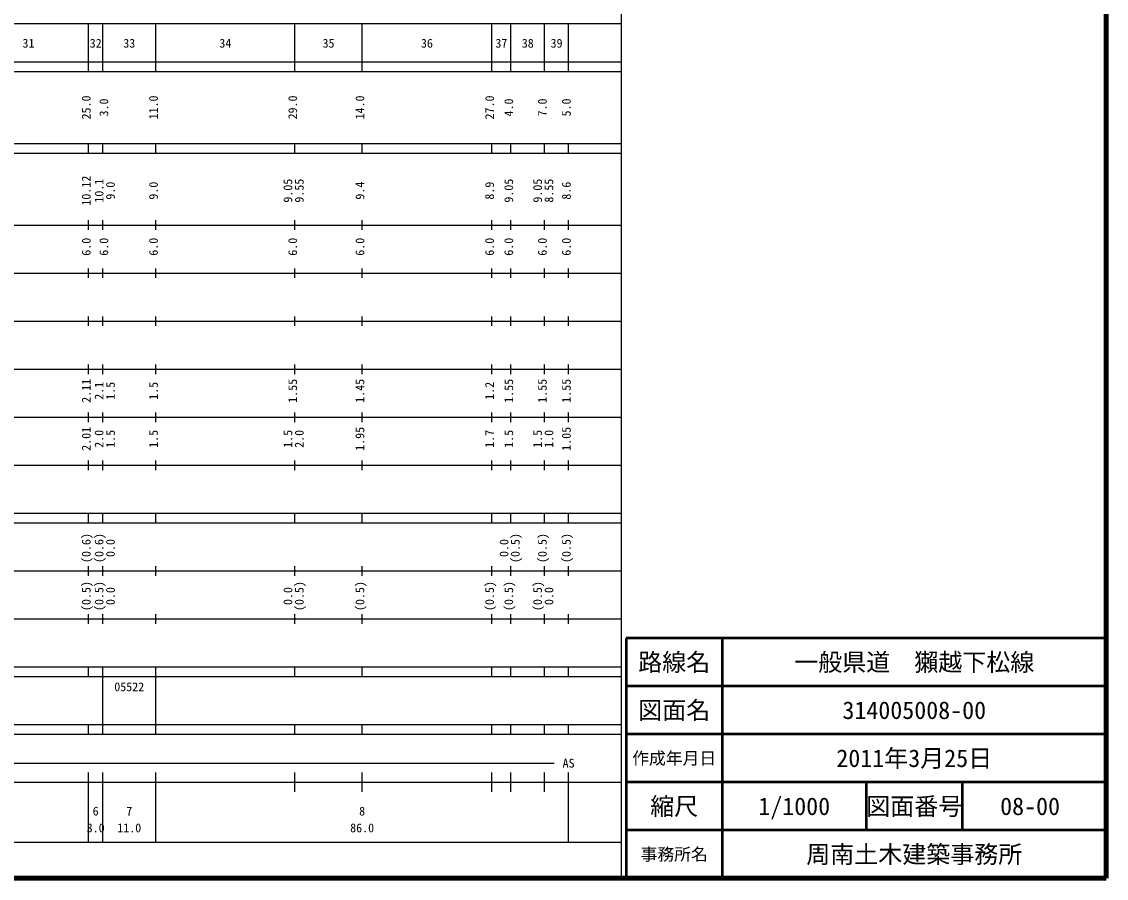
# Model space of a CAD drawing. Units: millimetres on the paper, enlarged 1000 times. Extents: x 40000 to 680000, y 20000 to 380000.
# Drawn here: x 454092 to 680000, y 20000 to 198357 of the extents above; entities that cross this region are included whole.
import ezdxf
from ezdxf.enums import TextEntityAlignment as Align

# ---------------------------------------------------------------- set-up
doc = ezdxf.new("R2010")
doc.units = ezdxf.units.MM
doc.header["$LTSCALE"] = 1000
for name, color, linetype, lineweight in [('M-TTL', 2, 'Continuous', 140), ('M-TTL-BAND', 7, 'Continuous', 25), ('M-TTL-FRAM', 2, 'Continuous', 50), ('M-TTL-LINE', 7, 'Continuous', 50)]:
    doc.layers.add(name, color=color, linetype=linetype, lineweight=lineweight)
doc.layers.add('M-TTL-TXT', color=7, linetype='Continuous')
doc.styles.add('ＭＳ ゴシック', font='')
doc.styles.get('ＭＳ ゴシック').set_extended_font_data('MS Gothic')

msp = doc.modelspace()

# ---------------------------------------------------------------- linework, layer by layer
at = {"layer": 'M-TTL'}
for p, q in [((680000, 20000), (680000, 380000)), ((40000, 20000), (680000, 20000))]:
    msp.add_line(p, q, dxfattribs=at)
at = {"layer": 'M-TTL-BAND'}
for p, q in [((579000, 20000), (579000, 370000)), ((68000, 198000), (579000, 198000)), ((468000, 188000), (468000, 198000)), ((471000, 188000), (471000, 198000)), ((482000, 188000), (482000, 198000)), ((511000, 188000), (511000, 198000)), ((525000, 188000), (525000, 198000)), ((552000, 188000), (552000, 198000)), ((556000, 188000), (556000, 198000)), ((563000, 188000), (563000, 198000)), ((568000, 188000), (568000, 198000)), ((40000, 190000), (579000, 190000)), ((40000, 188000), (579000, 188000)), ((40000, 173000), (579000, 173000)), ((468000, 171000), (468000, 173000)), ((471000, 171000), (471000, 173000)), ((482000, 171000), (482000, 173000)), ((511000, 171000), (511000, 173000)), ((525000, 171000), (525000, 173000)), ((552000, 171000), (552000, 173000)), ((556000, 171000), (556000, 173000)), ((563000, 171000), (563000, 173000)), ((568000, 171000), (568000, 173000)), ((40000, 171000), (579000, 171000)), ((40000, 156000), (579000, 156000)), ((468000, 155000), (468000, 157000)), ((471000, 155000), (471000, 157000)), ((482000, 155000), (482000, 157000)), ((511000, 155000), (511000, 157000)), ((525000, 155000), (525000, 157000)), ((552000, 155000), (552000, 157000)), ((556000, 155000), (556000, 157000)), ((563000, 155000), (563000, 157000)), ((568000, 155000), (568000, 157000)), ((468000, 145000), (468000, 147000)), ((471000, 145000), (471000, 147000)), ((482000, 145000), (482000, 147000)), ((511000, 145000), (511000, 147000)), ((525000, 145000), (525000, 147000)), ((552000, 145000), (552000, 147000)), ((556000, 145000), (556000, 147000)), ((563000, 145000), (563000, 147000)), ((568000, 145000), (568000, 147000)), ((46000, 146000), (579000, 146000)), ((52000, 136000), (579000, 136000)), ((468000, 135000), (468000, 137000)), ((471000, 135000), (471000, 137000)), ((482000, 135000), (482000, 137000)), ((511000, 135000), (511000, 137000)), ((525000, 135000), (525000, 137000)), ((552000, 135000), (552000, 137000)), ((556000, 135000), (556000, 137000)), ((563000, 135000), (563000, 137000)), ((568000, 135000), (568000, 137000)), ((468000, 125000), (468000, 127000)), ((471000, 125000), (471000, 127000)), ((482000, 125000), (482000, 127000)), ((511000, 125000), (511000, 127000)), ((525000, 125000), (525000, 127000)), ((552000, 125000), (552000, 127000)), ((556000, 125000), (556000, 127000)), ((563000, 125000), (563000, 127000)), ((568000, 125000), (568000, 127000)), ((46000, 126000), (579000, 126000)), ((52000, 116000), (579000, 116000)), ((468000, 115000), (468000, 117000)), ((471000, 115000), (471000, 117000)), ((482000, 115000), (482000, 117000)), ((511000, 115000), (511000, 117000)), ((525000, 115000), (525000, 117000)), ((552000, 115000), (552000, 117000)), ((556000, 115000), (556000, 117000)), ((563000, 115000), (563000, 117000)), ((568000, 115000), (568000, 117000)), ((468000, 105000), (468000, 107000)), ((471000, 105000), (471000, 107000)), ((482000, 105000), (482000, 107000)), ((511000, 105000), (511000, 107000)), ((525000, 105000), (525000, 107000)), ((552000, 105000), (552000, 107000)), ((556000, 105000), (556000, 107000)), ((563000, 105000), (563000, 107000)), ((568000, 105000), (568000, 107000)), ((46000, 106000), (579000, 106000)), ((40000, 96000), (579000, 96000)), ((468000, 94000), (468000, 96000)), ((471000, 94000), (471000, 96000)), ((482000, 94000), (482000, 96000)), ((511000, 94000), (511000, 96000)), ((525000, 94000), (525000, 96000)), ((552000, 94000), (552000, 96000)), ((556000, 94000), (556000, 96000)), ((563000, 94000), (563000, 96000)), ((568000, 94000), (568000, 96000)), ((40000, 94000), (579000, 94000)), ((49000, 84000), (579000, 84000)), ((468000, 83000), (468000, 85000)), ((471000, 83000), (471000, 85000)), ((482000, 83000), (482000, 85000)), ((511000, 83000), (511000, 85000)), ((525000, 83000), (525000, 85000)), ((552000, 83000), (552000, 85000)), ((556000, 83000), (556000, 85000)), ((563000, 83000), (563000, 85000)), ((568000, 83000), (568000, 85000)), ((468000, 73000), (468000, 75000)), ((471000, 73000), (471000, 75000)), ((482000, 73000), (482000, 75000)), ((511000, 73000), (511000, 75000)), ((525000, 73000), (525000, 75000)), ((552000, 73000), (552000, 75000)), ((556000, 73000), (556000, 75000)), ((563000, 73000), (563000, 75000)), ((568000, 73000), (568000, 75000)), ((40000, 74000), (579000, 74000)), ((40000, 64000), (579000, 64000)), ((468000, 62000), (468000, 64000)), ((471000, 62000), (471000, 64000)), ((482000, 62000), (482000, 64000)), ((511000, 62000), (511000, 64000)), ((525000, 62000), (525000, 64000)), ((552000, 62000), (552000, 64000)), ((556000, 62000), (556000, 64000)), ((563000, 62000), (563000, 64000)), ((568000, 62000), (568000, 64000)), ((40000, 62000), (579000, 62000)), ((471000, 52000), (471000, 62000)), ((482000, 52000), (482000, 62000)), ((40000, 52000), (579000, 52000)), ((468000, 50000), (468000, 52000)), ((471000, 50000), (471000, 52000)), ((482000, 50000), (482000, 52000)), ((511000, 50000), (511000, 52000)), ((525000, 50000), (525000, 52000)), ((552000, 50000), (552000, 52000)), ((556000, 50000), (556000, 52000)), ((563000, 50000), (563000, 52000)), ((568000, 50000), (568000, 52000)), ((40000, 50000), (579000, 50000)), ((134500, 44000), (565000, 44000)), ((468000, 27500), (468000, 42000)), ((471000, 27500), (471000, 42000)), ((482000, 27500), (482000, 42000)), ((511000, 38000), (511000, 42000)), ((525000, 38000), (525000, 42000)), ((552000, 38000), (552000, 42000)), ((556000, 38000), (556000, 42000)), ((563000, 38000), (563000, 42000)), ((568000, 27500), (568000, 42000)), ((40000, 40000), (579000, 40000)), ((68000, 27500), (579000, 27500))]:
    msp.add_line(p, q, dxfattribs=at)
at = {"layer": 'M-TTL-FRAM'}
for p, q in [((680000, 70000), (580000, 70000)), ((580000, 70000), (580000, 20000))]:
    msp.add_line(p, q, dxfattribs=at)
at = {"layer": 'M-TTL-LINE'}
for p, q in [((600000, 70000), (600000, 20000)), ((680000, 60000), (580000, 60000)), ((680000, 50000), (580000, 50000)), ((680000, 40000), (580000, 40000)), ((630000, 40000), (630000, 30000)), ((650000, 40000), (650000, 30000)), ((680000, 30000), (580000, 30000))]:
    msp.add_line(p, q, dxfattribs=at)

# ---------------------------------------------------------------- texts
at = {"layer": 'M-TTL-BAND', "style": 'ＭＳ ゴシック'}
for s, p in [('31', (455500, 192405)), ('32', (469500, 192405)), ('33', (476500, 192405)), ('34', (496500, 192405)), ('35', (518000, 192405)), ('36', (538500, 192405)), ('37', (554000, 192405)), ('38', (559500, 192405)), ('39', (565500, 192405)), ('AS', (568000, 42500)), ('6', (469500, 32523)), ('7', (476500, 32523)), ('8', (525000, 32523)), ('3.0', (469500, 29033)), ('11.0', (476500, 29033)), ('86.0', (525000, 29033))]:
    msp.add_text(s, height=1833, dxfattribs=at).set_placement(p, align=Align.BOTTOM_CENTER)
for s, p in [('25.0', (469000, 180500)), ('3.0', (472668, 180500)), ('11.0', (483000, 180500)), ('29.0', (512000, 180500)), ('14.0', (526000, 180500)), ('27.0', (553000, 180500)), ('4.0', (557000, 180500)), ('7.0', (564000, 180500)), ('5.0', (569000, 180500)), ('10.12', (469000, 163174)), ('10.1', (471668, 163174)), ('9.05', (511000, 163174)), ('9.55', (513370, 163174)), ('9.4', (526000, 163174)), ('9.05', (557000, 163174)), ('9.05', (563000, 163174)), ('8.55', (565370, 163174)), ('8.6', (569000, 163174)), ('9.0', (474038, 163174)), ('9.0', (483000, 163174)), ('8.9', (553000, 163174)), ('6.0', (469000, 151500)), ('6.0', (472668, 151500)), ('6.0', (483000, 151500)), ('6.0', (512000, 151500)), ('6.0', (526000, 151500)), ('6.0', (553000, 151500)), ('6.0', (557000, 151500)), ('6.0', (564000, 151500)), ('6.0', (569000, 151500)), ('2.11', (469000, 121500)), ('2.1', (471668, 121500)), ('1.5', (474038, 121500)), ('1.5', (483000, 121500)), ('1.55', (512000, 121500)), ('1.45', (526000, 121500)), ('1.2', (553000, 121500)), ('1.55', (557000, 121500)), ('1.55', (564000, 121500)), ('1.55', (569000, 121500)), ('2.01', (469000, 111500)), ('2.0', (471668, 111500)), ('1.5', (474038, 111500)), ('1.5', (483000, 111500)), ('1.5', (511000, 111500)), ('2.0', (513370, 111500)), ('1.95', (526000, 111500)), ('1.7', (553000, 111500)), ('1.5', (557000, 111500)), ('1.5', (563000, 111500)), ('1.0', (565370, 111500)), ('1.05', (569000, 111500)), ('(0.6)', (469000, 88764)), ('(0.6)', (471668, 88764)), ('0.0', (474038, 88764)), ('0.0', (556000, 88764)), ('(0.5)', (558370, 88764)), ('(0.5)', (564000, 88764)), ('(0.5)', (569000, 88764)), ('(0.5)', (469000, 78764)), ('(0.5)', (471668, 78764)), ('(0.5)', (513370, 78764)), ('(0.5)', (526000, 78764)), ('(0.5)', (553000, 78764)), ('(0.5)', (557000, 78764)), ('(0.5)', (563000, 78764)), ('0.0', (474038, 78764)), ('0.0', (511000, 78764)), ('0.0', (565370, 78764))]:
    msp.add_text(s, height=1833, rotation=90, dxfattribs=at).set_placement(p, align=Align.BOTTOM_CENTER)
msp.add_text('05522', height=1833, dxfattribs=at).set_placement((473375, 58405), align=Align.BOTTOM_LEFT)
at = {"layer": 'M-TTL-TXT', "style": 'ＭＳ ゴシック'}
for s, height, p in [('路線名', 3666, (590000, 65000)), ('路線名', 3666, (590000, 65000)), ('一般県道\u3000獺越下松線', 3666, (640000, 65000)), ('図面名', 3666, (590000, 55000)), ('図面名', 3666, (590000, 55000)), ('314005008-00', 3666, (640000, 55000)), ('作成年月日', 2566, (590000, 45000)), ('作成年月日', 2566, (590000, 45000)), ('2011年3月25日', 3666, (640000, 45000)), ('縮尺', 3666, (590000, 35000)), ('縮尺', 3666, (590000, 35000)), ('1/1000', 3666, (615000, 35000)), ('図面番号', 3666, (640000, 35000)), ('図面番号', 3666, (640000, 35000)), ('08-00', 3666, (664125, 35000)), ('周南土木建築事務所', 3666, (640000, 25000)), ('事務所名', 2566, (590000, 25000)), ('事務所名', 2566, (590000, 25000))]:
    msp.add_text(s, height=height, dxfattribs=at).set_placement(p, align=Align.MIDDLE_CENTER)

doc.saveas('drawing.dxf')
